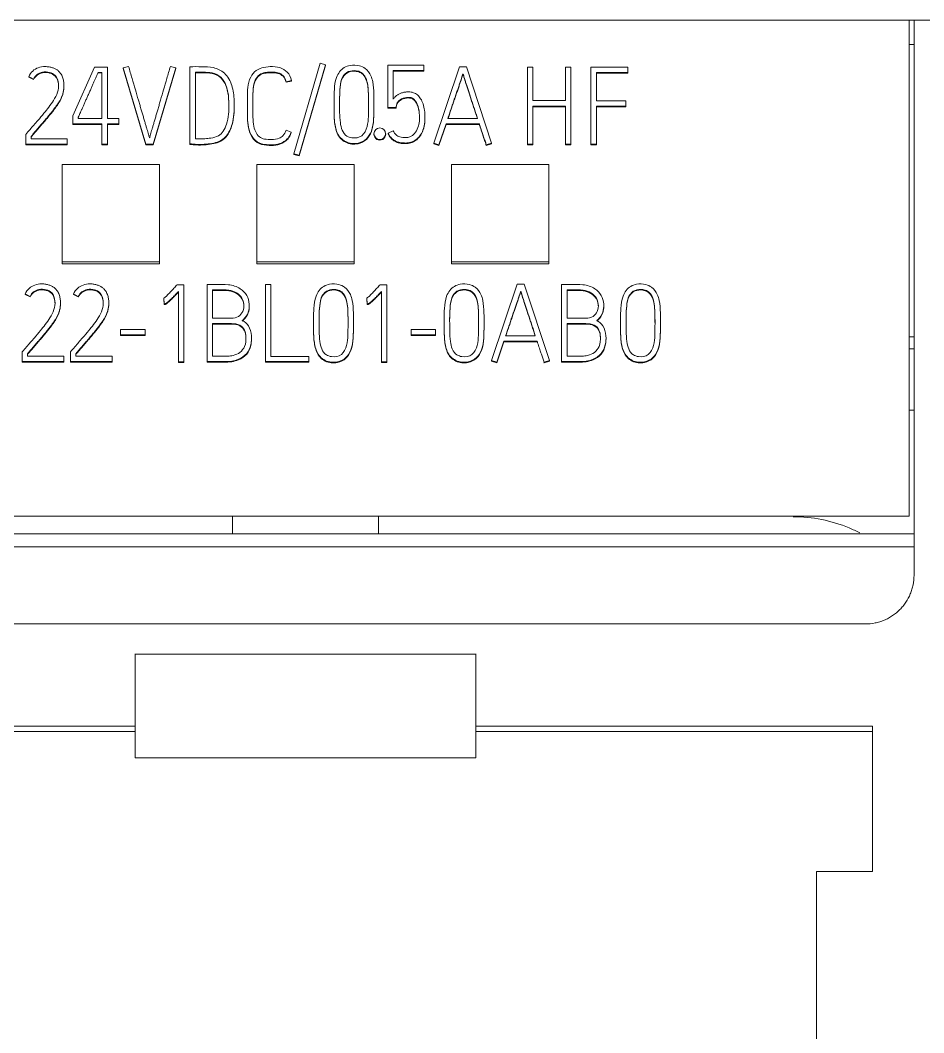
# Model space of a CAD drawing. Header units: millimetres. Extents: x 1359 to 3577, y 1333 to 3557.
# Drawn here: x 2847.71 to 2866.27, y 3309.29 to 3330.08 of the extents above; entities that cross this region are included whole.
import ezdxf

# ---------------------------------------------------------------- set-up
doc = ezdxf.new("R2010")
doc.units = ezdxf.units.MM
doc.set_wipeout_variables(frame=1)
doc.layers.add('000-PI-Oprema', color=30, linetype='Continuous', lineweight=5)
doc.layers.add('002-PI-Kabelska kanalica', color=150, linetype='Continuous')

# ---------------------------------------------------------------- blocks, each defined once
blk = doc.blocks.new('S7-1500 DQ HF - 6ES7522-1BL01-0AB0')
blk.add_wipeout([(0, 147), (34.8, 147), (34.8, 0), (0, 0)])
at = {"layer": '000-PI-Oprema', "color": 0, "linetype": 'ByBlock', "lineweight": 0}
for p, q in [((29.8, 147), (5, 147)), ((29.8, 147), (29.9, 147)), ((29.8, 136.817), (29.8, 147)), ((34.8, 147), (29.9, 147)), ((29.9, 146.5), (29.8, 146.5)), ((13.066, 146.039), (12.618, 145.036)), ((13.331, 146.039), (13.066, 146.039)), ((13.331, 144.983), (13.331, 146.039)), ((13.763, 146.05), (13.655, 146.02)), ((13.655, 146.02), (14.116, 144.452)), ((13.655, 146.02), (13.655, 146.007)), ((13.655, 146.007), (14.116, 144.44)), ((14.271, 144.452), (14.731, 146.02)), ((14.271, 144.44), (14.731, 146.007)), ((14.731, 146.02), (14.622, 146.05)), ((14.731, 146.02), (14.731, 146.007)), ((15.022, 146.044), (15.022, 144.463)), ((17.7, 146.116), (17.161, 144.256)), ((17.27, 144.226), (17.809, 146.086)), ((17.27, 144.213), (17.809, 146.073)), ((17.809, 146.086), (17.7, 146.116)), ((17.809, 146.086), (17.809, 146.073)), ((19.091, 146.076), (19.83, 146.076)), ((19.091, 145.205), (19.091, 146.076)), ((19.83, 146.076), (19.83, 145.966)), ((20.562, 146.042), (20.032, 144.477)), ((20.704, 146.042), (20.562, 146.042)), ((21.221, 144.477), (20.704, 146.042)), ((21.956, 146.037), (21.956, 144.454)), ((22.067, 146.037), (21.956, 146.037)), ((22.067, 145.35), (22.067, 146.037)), ((22.85, 146.037), (22.737, 146.037)), ((22.737, 146.037), (22.737, 145.35)), ((22.85, 144.454), (22.85, 146.037)), ((23.261, 146.039), (23.261, 144.457)), ((24.022, 146.039), (23.261, 146.039)), ((24.022, 145.927), (24.022, 146.039)), ((11.711, 145.843), (11.711, 145.831)), ((11.81, 145.793), (11.711, 145.843)), ((11.81, 145.78), (11.711, 145.831)), ((11.81, 145.793), (11.81, 145.78)), ((13.14, 145.929), (13.14, 145.917)), ((13.14, 145.929), (13.217, 145.929)), ((13.14, 145.917), (13.217, 145.917)), ((13.217, 145.929), (13.217, 144.983)), ((15.135, 145.931), (15.135, 144.567)), ((19.202, 145.966), (19.202, 145.381)), ((19.83, 145.966), (19.202, 145.966)), ((19.83, 145.954), (19.202, 145.954)), ((19.83, 145.966), (19.83, 145.954)), ((20.633, 145.901), (20.633, 145.888)), ((23.374, 145.346), (23.374, 145.927)), ((23.374, 145.927), (24.022, 145.927)), ((23.374, 145.914), (24.022, 145.914)), ((24.022, 145.927), (24.022, 145.914)), ((12.436, 145.651), (12.436, 145.664)), ((17.108, 145.764), (16.999, 145.738)), ((17.108, 145.751), (16.999, 145.725)), ((16.999, 145.738), (16.999, 145.725)), ((17.108, 145.764), (17.108, 145.751)), ((16.204, 145.403), (16.204, 145.39)), ((15.936, 145.226), (15.936, 145.239)), ((16.204, 145.268), (16.204, 145.28)), ((17.985, 145.332), (17.985, 145.32)), ((18.804, 145.289), (18.804, 145.301)), ((19.091, 145.205), (19.091, 145.192)), ((19.259, 145.205), (19.091, 145.205)), ((19.259, 145.192), (19.091, 145.192)), ((19.259, 145.205), (19.259, 145.192)), ((22.737, 145.35), (22.067, 145.35)), ((22.067, 145.238), (22.737, 145.238)), ((22.067, 144.454), (22.067, 145.238)), ((22.067, 145.225), (22.737, 145.225)), ((22.737, 145.238), (22.737, 144.454)), ((23.982, 145.346), (23.374, 145.346)), ((23.374, 144.457), (23.374, 145.236)), ((23.374, 145.236), (23.982, 145.236)), ((23.374, 145.223), (23.982, 145.223)), ((23.982, 145.236), (23.982, 145.346)), ((23.982, 145.236), (23.982, 145.223)), ((12.618, 145.036), (12.618, 144.873)), ((12.729, 144.983), (12.729, 145.011)), ((12.729, 144.999), (12.733, 145.006)), ((13.217, 144.983), (12.729, 144.983)), ((13.566, 144.983), (13.331, 144.983)), ((13.566, 144.873), (13.566, 144.983)), ((16.204, 145.103), (16.204, 145.09)), ((19.852, 144.986), (19.852, 144.999)), ((20.933, 144.983), (20.323, 144.983)), ((12.618, 144.873), (12.618, 144.86)), ((12.618, 144.873), (13.217, 144.873)), ((12.618, 144.86), (13.217, 144.86)), ((13.217, 144.873), (13.217, 144.452)), ((13.331, 144.452), (13.331, 144.873)), ((13.331, 144.873), (13.566, 144.873)), ((13.331, 144.86), (13.566, 144.86)), ((13.566, 144.873), (13.566, 144.86)), ((17.001, 144.741), (17.105, 144.703)), ((20.138, 144.441), (20.285, 144.871)), ((20.138, 144.429), (20.285, 144.858)), ((20.285, 144.871), (20.285, 144.858)), ((20.285, 144.871), (20.97, 144.871)), ((20.285, 144.858), (20.97, 144.858)), ((20.97, 144.871), (20.97, 144.858)), ((11.651, 144.452), (11.651, 144.655)), ((11.762, 144.615), (11.762, 144.562)), ((11.762, 144.562), (12.503, 144.562)), ((12.503, 144.562), (12.503, 144.452)), ((17.105, 144.703), (17.105, 144.691)), ((18.805, 144.669), (18.805, 144.656)), ((19.046, 144.656), (19.046, 144.669)), ((19.095, 144.683), (19.197, 144.729)), ((19.095, 144.683), (19.095, 144.67)), ((11.651, 144.452), (11.651, 144.44)), ((12.503, 144.452), (11.651, 144.452)), ((12.503, 144.44), (11.651, 144.44)), ((12.503, 144.452), (12.503, 144.44)), ((13.217, 144.452), (13.331, 144.452)), ((13.217, 144.452), (13.217, 144.44)), ((13.217, 144.44), (13.331, 144.44)), ((13.331, 144.452), (13.331, 144.44)), ((14.116, 144.452), (14.271, 144.452)), ((14.116, 144.452), (14.116, 144.44)), ((14.116, 144.44), (14.271, 144.44)), ((14.271, 144.452), (14.271, 144.44)), ((15.022, 144.463), (15.022, 144.451)), ((20.032, 144.477), (20.032, 144.464)), ((20.032, 144.477), (20.138, 144.441)), ((20.032, 144.464), (20.138, 144.429)), ((20.138, 144.441), (20.138, 144.429)), ((21.113, 144.441), (21.221, 144.477)), ((21.113, 144.429), (21.221, 144.464)), ((21.113, 144.441), (21.113, 144.429)), ((21.221, 144.477), (21.221, 144.464)), ((21.956, 144.454), (22.067, 144.454)), ((21.956, 144.454), (21.956, 144.442)), ((21.956, 144.442), (22.067, 144.442)), ((22.067, 144.454), (22.067, 144.442)), ((22.737, 144.454), (22.737, 144.442)), ((22.737, 144.454), (22.85, 144.454)), ((22.737, 144.442), (22.85, 144.442)), ((22.85, 144.454), (22.85, 144.442)), ((23.261, 144.457), (23.374, 144.457)), ((23.261, 144.457), (23.261, 144.444)), ((23.261, 144.444), (23.374, 144.444)), ((23.374, 144.457), (23.374, 144.444)), ((17.161, 144.256), (17.27, 144.226)), ((17.161, 144.256), (17.161, 144.244)), ((17.161, 144.244), (17.27, 144.213)), ((17.27, 144.226), (17.27, 144.213)), ((12.4, 144.036), (12.4, 142.037)), ((14.4, 144.036), (12.4, 144.036)), ((14.4, 142.037), (14.4, 144.036)), ((16.4, 144.036), (16.4, 142.037)), ((18.4, 144.036), (16.4, 144.036)), ((18.4, 142.037), (18.4, 144.036)), ((20.4, 144.036), (20.4, 142.037)), ((22.4, 144.036), (20.4, 144.036)), ((22.4, 142.037), (22.4, 144.036)), ((12.4, 142.037), (14.4, 142.037)), ((12.4, 142.037), (12.4, 141.999)), ((14.4, 142.037), (14.4, 141.999)), ((16.4, 142.037), (16.4, 141.999)), ((16.4, 142.037), (18.4, 142.037)), ((18.4, 142.037), (18.4, 141.999)), ((20.4, 142.037), (20.4, 141.999)), ((20.4, 142.037), (22.4, 142.037)), ((22.4, 142.037), (22.4, 141.999)), ((12.4, 141.999), (14.4, 141.999)), ((16.4, 141.999), (18.4, 141.999)), ((20.4, 141.999), (22.4, 141.999)), ((14.759, 141.567), (14.899, 141.567)), ((14.788, 139.987), (14.788, 141.431)), ((14.899, 141.567), (14.899, 139.987)), ((15.376, 139.989), (15.376, 141.574)), ((15.489, 141.461), (15.489, 140.88)), ((16.576, 141.574), (16.576, 139.991)), ((16.687, 141.574), (16.576, 141.574)), ((16.687, 140.092), (16.687, 141.574)), ((18.929, 141.567), (19.069, 141.567)), ((18.958, 139.987), (18.958, 141.431)), ((19.069, 141.567), (19.069, 139.987)), ((21.75, 141.578), (21.219, 140.013)), ((21.892, 141.578), (21.75, 141.578)), ((21.821, 141.437), (21.821, 141.424)), ((22.409, 140.013), (21.892, 141.578)), ((22.659, 139.989), (22.659, 141.574)), ((22.773, 141.461), (22.773, 140.88)), ((11.639, 141.38), (11.639, 141.367)), ((11.739, 141.329), (11.639, 141.38)), ((11.739, 141.317), (11.639, 141.367)), ((11.739, 141.329), (11.739, 141.317)), ((12.365, 141.188), (12.365, 141.2)), ((12.631, 141.38), (12.631, 141.367)), ((12.731, 141.329), (12.631, 141.38)), ((12.731, 141.317), (12.631, 141.367)), ((12.731, 141.329), (12.731, 141.317)), ((13.357, 141.188), (13.357, 141.2)), ((14.49, 141.292), (14.49, 141.28)), ((14.497, 141.175), (14.49, 141.292)), ((14.497, 141.162), (14.49, 141.28)), ((18.66, 141.292), (18.66, 141.28)), ((18.667, 141.175), (18.66, 141.292)), ((18.667, 141.162), (18.66, 141.28)), ((14.497, 141.175), (14.497, 141.162)), ((16.244, 141.125), (16.244, 141.146)), ((18.667, 141.175), (18.667, 141.162)), ((23.527, 141.125), (23.527, 141.146)), ((17.564, 140.84), (17.564, 140.827)), ((18.383, 140.796), (18.383, 140.809)), ((20.247, 140.84), (20.247, 140.827)), ((21.066, 140.796), (21.066, 140.809)), ((23.871, 140.84), (23.871, 140.827)), ((24.69, 140.796), (24.69, 140.809)), ((13.599, 140.651), (13.599, 140.539)), ((14.105, 140.651), (13.599, 140.651)), ((14.105, 140.539), (14.105, 140.651)), ((15.489, 140.77), (15.489, 140.099)), ((19.566, 140.651), (19.566, 140.539)), ((20.072, 140.651), (19.566, 140.651)), ((20.072, 140.539), (20.072, 140.651)), ((22.773, 140.77), (22.773, 140.099)), ((13.599, 140.539), (13.599, 140.526)), ((13.599, 140.539), (14.105, 140.539)), ((13.599, 140.526), (14.105, 140.526)), ((14.105, 140.539), (14.105, 140.526)), ((16.289, 140.453), (16.289, 140.466)), ((19.566, 140.539), (20.072, 140.539)), ((19.566, 140.539), (19.566, 140.526)), ((19.566, 140.526), (20.072, 140.526)), ((20.072, 140.539), (20.072, 140.526)), ((21.326, 139.978), (21.472, 140.407)), ((21.326, 139.965), (21.472, 140.394)), ((21.472, 140.407), (21.472, 140.394)), ((21.472, 140.407), (22.158, 140.407)), ((21.472, 140.394), (22.158, 140.394)), ((22.12, 140.519), (21.51, 140.519)), ((22.158, 140.407), (22.158, 140.394)), ((23.572, 140.453), (23.572, 140.466)), ((29.8, 140.5), (29.9, 140.5)), ((11.579, 139.989), (11.579, 140.191)), ((12.571, 139.989), (12.571, 140.191)), ((29.8, 140.25), (29.9, 140.25)), ((11.579, 139.989), (11.579, 139.976)), ((12.431, 139.989), (11.579, 139.989)), ((12.431, 139.976), (11.579, 139.976)), ((11.69, 140.152), (11.69, 140.099)), ((11.69, 140.099), (12.431, 140.099)), ((12.431, 140.099), (12.431, 139.989)), ((12.431, 139.989), (12.431, 139.976)), ((12.571, 139.989), (12.571, 139.976)), ((13.423, 139.989), (12.571, 139.989)), ((13.423, 139.976), (12.571, 139.976)), ((12.682, 140.152), (12.682, 140.099)), ((12.682, 140.099), (13.423, 140.099)), ((13.423, 140.099), (13.423, 139.989)), ((13.423, 139.989), (13.423, 139.976)), ((14.899, 139.987), (14.788, 139.987)), ((14.788, 139.987), (14.788, 139.974)), ((14.899, 139.974), (14.788, 139.974)), ((14.899, 139.987), (14.899, 139.974)), ((15.376, 139.989), (15.376, 139.976)), ((16.576, 139.991), (16.576, 139.978)), ((16.576, 139.991), (17.47, 139.991)), ((16.576, 139.978), (17.47, 139.978)), ((17.47, 140.092), (16.687, 140.092)), ((17.47, 139.991), (17.47, 140.092)), ((17.47, 139.991), (17.47, 139.978)), ((18.958, 139.987), (18.958, 139.974)), ((19.069, 139.987), (18.958, 139.987)), ((19.069, 139.974), (18.958, 139.974)), ((19.069, 139.987), (19.069, 139.974)), ((21.219, 140.013), (21.219, 140)), ((21.219, 140.013), (21.326, 139.978)), ((21.219, 140), (21.326, 139.965)), ((21.326, 139.978), (21.326, 139.965)), ((22.298, 139.972), (22.3, 139.965)), ((22.3, 139.978), (22.409, 140.013)), ((22.3, 139.965), (22.409, 140)), ((22.3, 139.978), (22.3, 139.965)), ((22.409, 140.013), (22.409, 140)), ((22.659, 139.989), (22.659, 139.976)), ((29.8, 138.995), (29.9, 138.995)), ((29.8, 136.817), (5, 136.817)), ((15.9, 136.817), (15.9, 136.449)), ((18.9, 136.817), (18.9, 136.449)), ((29.9, 136.449), (4.9, 136.449)), ((29.9, 136.185), (4.9, 136.185)), ((5.9, 134.6), (28.9, 134.6)), ((28.904, 134.6), (28.904, 134.6)), ((20.9, 133.978), (13.9, 133.978)), ((13.9, 132.5), (5.75, 132.5)), ((13.9, 132.394), (13.9, 132.5)), ((20.9, 132.5), (20.9, 132.394)), ((29.05, 132.5), (20.9, 132.5)), ((29.05, 129.52), (29.05, 132.5)), ((13.9, 132.394), (5.75, 132.394)), ((13.9, 131.851), (13.9, 132.394)), ((20.9, 132.394), (20.9, 131.851)), ((29.05, 132.394), (20.9, 132.394)), ((20.9, 131.851), (13.9, 131.851)), ((29.05, 129.52), (27.9, 129.52))]:
    blk.add_line(p, q, dxfattribs=at)
blk.add_ellipse((18.925, 144.669), major_axis=(-0.12, 0), ratio=0.991902, dxfattribs=at)
blk.add_ellipse((18.925, 144.656), major_axis=(-0.12, 0), ratio=0.991902, start_param=0, end_param=3.141593, dxfattribs=at)
for points, knots in [([(29.9, 136.185), (29.9, 138.706), (29.9, 142.312), (29.9, 145.915), (29.9, 147)], [0, 0, 0, 0, 0.698854, 1, 1, 1, 1]), ([(11.711, 145.843), (11.73, 145.886), (11.786, 145.962), (11.908, 146.036), (12.016, 146.05), (12.092, 146.047), (12.131, 146.043), (12.167, 146.036), (12.2, 146.026), (12.23, 146.015), (12.257, 146.003), (12.282, 145.989), (12.304, 145.974), (12.323, 145.957), (12.34, 145.941), (12.354, 145.924), (12.372, 145.902), (12.391, 145.871), (12.409, 145.833), (12.421, 145.792), (12.43, 145.75), (12.435, 145.708), (12.437, 145.667), (12.435, 145.627), (12.432, 145.59), (12.427, 145.553), (12.419, 145.518), (12.41, 145.484), (12.396, 145.445), (12.377, 145.399), (12.347, 145.344), (12.31, 145.285), (12.266, 145.223), (12.217, 145.157), (12.162, 145.088), (12.103, 145.016), (12.04, 144.94), (11.973, 144.862), (11.904, 144.781), (11.833, 144.699), (11.786, 144.643), (11.762, 144.615)], [0, 0, 0, 0, 0.061339, 0.118477, 0.180647, 0.199061, 0.216082, 0.231833, 0.246526, 0.260308, 0.273254, 0.285426, 0.29689, 0.307753, 0.31802, 0.327627, 0.336606, 0.355189, 0.37361, 0.392165, 0.410785, 0.42927, 0.447741, 0.464235, 0.480574, 0.496814, 0.51268, 0.527892, 0.542508, 0.566365, 0.593275, 0.623397, 0.656474, 0.692185, 0.730563, 0.771282, 0.814001, 0.858722, 0.904903, 0.951996, 1, 1, 1, 1]), ([(14.194, 144.584), (14.192, 144.591), (14.186, 144.608), (14.177, 144.639), (14.164, 144.682), (14.148, 144.735), (14.131, 144.795), (14.111, 144.863), (14.09, 144.936), (14.067, 145.015), (14.043, 145.098), (14.017, 145.184), (13.992, 145.272), (13.952, 145.401), (13.901, 145.579), (13.833, 145.81), (13.787, 145.968), (13.763, 146.05)], [0, 0, 0, 0, 0.013272, 0.034859, 0.06476, 0.101229, 0.142516, 0.188621, 0.238884, 0.292645, 0.349905, 0.409112, 0.468717, 0.528719, 0.675164, 0.832258, 1, 1, 1, 1]), ([(14.622, 146.05), (14.598, 145.968), (14.551, 145.81), (14.483, 145.579), (14.432, 145.402), (14.395, 145.272), (14.37, 145.184), (14.345, 145.098), (14.321, 145.015), (14.297, 144.936), (14.275, 144.863), (14.255, 144.795), (14.237, 144.735), (14.222, 144.682), (14.21, 144.639), (14.201, 144.608), (14.196, 144.591), (14.194, 144.584)], [0, 0, 0, 0, 0.167989, 0.325145, 0.471471, 0.531274, 0.590769, 0.649955, 0.70726, 0.76111, 0.811506, 0.857719, 0.899023, 0.935417, 0.96522, 0.986746, 1, 1, 1, 1]), ([(15.022, 144.463), (15.069, 144.457), (15.167, 144.449), (15.319, 144.45), (15.471, 144.467), (15.632, 144.505), (15.766, 144.599), (15.845, 144.735), (15.901, 144.889), (15.937, 145.094), (15.938, 145.362), (15.905, 145.657), (15.763, 145.925), (15.513, 146.045), (15.265, 146.045), (15.103, 146.048), (15.022, 146.044)], [0, 0, 0, 0, 0.048928, 0.10152, 0.156673, 0.206259, 0.270351, 0.31956, 0.366981, 0.439378, 0.534587, 0.645045, 0.746603, 0.832762, 0.916147, 1, 1, 1, 1]), ([(17.105, 144.703), (17.098, 144.678), (17.072, 144.615), (16.986, 144.514), (16.833, 144.443), (16.643, 144.438), (16.443, 144.459), (16.282, 144.604), (16.22, 144.8), (16.201, 145.009), (16.205, 145.22), (16.204, 145.425), (16.206, 145.63), (16.249, 145.824), (16.366, 145.965), (16.513, 146.033), (16.679, 146.053), (16.867, 146.044), (17.041, 145.942), (17.093, 145.832), (17.108, 145.764)], [0, 0, 0, 0, 0.023749, 0.063372, 0.118592, 0.172501, 0.236244, 0.297229, 0.359591, 0.421629, 0.490644, 0.554667, 0.610982, 0.680492, 0.733777, 0.772528, 0.826559, 0.886213, 0.942216, 1, 1, 1, 1]), ([(18.315, 146.071), (18.272, 146.063), (18.148, 146.022), (18.014, 145.83), (17.982, 145.533), (17.986, 145.236), (17.985, 144.981), (18.015, 144.771), (18.075, 144.606), (18.257, 144.472), (18.46, 144.453), (18.663, 144.548), (18.773, 144.741), (18.804, 144.975), (18.804, 145.23), (18.805, 145.484), (18.793, 145.697), (18.741, 145.882), (18.649, 146.008), (18.489, 146.08), (18.379, 146.082), (18.315, 146.071)], [0, 0, 0, 0, 0.03125, 0.09375, 0.15625, 0.25, 0.3125, 0.34375, 0.40625, 0.4375, 0.5, 0.546875, 0.59375, 0.65625, 0.71875, 0.78125, 0.84375, 0.875, 0.921875, 0.953125, 1, 1, 1, 1]), ([(11.651, 144.655), (11.68, 144.689), (11.735, 144.752), (11.819, 144.848), (11.914, 144.958), (12.018, 145.08), (12.126, 145.216), (12.227, 145.355), (12.312, 145.515), (12.335, 145.697), (12.283, 145.868), (12.137, 145.939), (12.002, 145.945), (11.877, 145.892), (11.829, 145.83), (11.81, 145.793)], [0, 0, 0, 0, 0.068794, 0.128406, 0.193582, 0.291346, 0.373604, 0.45943, 0.554437, 0.645803, 0.738171, 0.803969, 0.878932, 0.940491, 1, 1, 1, 1]), ([(12.324, 145.646), (12.324, 145.659), (12.32, 145.734), (12.283, 145.856), (12.137, 145.927), (12.002, 145.933), (11.877, 145.88), (11.829, 145.818), (11.81, 145.78)], [0, 0, 0, 0, 0.051721, 0.299015, 0.475174, 0.675868, 0.840679, 1, 1, 1, 1]), ([(12.729, 145.011), (12.731, 145.015), (12.736, 145.026), (12.747, 145.049), (12.763, 145.085), (12.784, 145.132), (12.808, 145.186), (12.835, 145.246), (12.865, 145.312), (12.896, 145.382), (12.929, 145.455), (12.962, 145.528), (12.994, 145.599), (13.024, 145.667), (13.052, 145.73), (13.077, 145.788), (13.099, 145.838), (13.118, 145.879), (13.131, 145.908), (13.137, 145.924), (13.14, 145.929)], [0, 0, 0, 0, 0.010734, 0.036404, 0.077011, 0.128795, 0.187998, 0.254619, 0.326966, 0.403344, 0.483752, 0.564544, 0.642072, 0.716335, 0.785641, 0.848294, 0.904294, 0.950045, 0.981947, 1, 1, 1, 1]), ([(15.135, 144.567), (15.201, 144.562), (15.307, 144.562), (15.466, 144.581), (15.607, 144.611), (15.72, 144.725), (15.786, 144.88), (15.822, 145.067), (15.827, 145.287), (15.814, 145.519), (15.747, 145.746), (15.585, 145.907), (15.393, 145.933), (15.246, 145.931), (15.164, 145.932), (15.135, 145.931)], [0, 0, 0, 0, 0.085013, 0.135874, 0.205821, 0.265138, 0.333279, 0.422662, 0.50952, 0.618636, 0.722487, 0.80996, 0.894466, 0.962458, 1, 1, 1, 1]), ([(15.825, 145.221), (15.825, 145.233), (15.824, 145.33), (15.814, 145.506), (15.747, 145.733), (15.585, 145.894), (15.393, 145.921), (15.246, 145.918), (15.164, 145.919), (15.135, 145.919)], [0, 0, 0, 0, 0.030851, 0.246457, 0.451657, 0.624495, 0.791473, 0.92582, 1, 1, 1, 1]), ([(16.999, 145.738), (16.988, 145.789), (16.952, 145.865), (16.833, 145.93), (16.711, 145.938), (16.592, 145.932), (16.469, 145.905), (16.365, 145.801), (16.32, 145.635), (16.317, 145.454), (16.318, 145.258), (16.316, 145.065), (16.321, 144.875), (16.362, 144.717), (16.441, 144.599), (16.567, 144.55), (16.706, 144.55), (16.841, 144.559), (16.949, 144.634), (16.986, 144.696), (17.001, 144.741)], [0, 0, 0, 0, 0.052928, 0.097969, 0.144851, 0.190624, 0.232935, 0.284925, 0.348337, 0.424764, 0.49245, 0.572241, 0.64631, 0.708712, 0.757514, 0.801091, 0.856423, 0.915681, 0.949914, 1, 1, 1, 1]), ([(16.999, 145.725), (16.988, 145.776), (16.952, 145.852), (16.833, 145.917), (16.711, 145.926), (16.592, 145.919), (16.469, 145.892), (16.365, 145.789), (16.32, 145.623), (16.317, 145.441), (16.318, 145.271), (16.317, 145.167), (16.317, 145.122)], [0, 0, 0, 0, 0.097342, 0.180178, 0.266401, 0.350584, 0.428399, 0.524015, 0.640638, 0.781197, 0.905681, 1, 1, 1, 1]), ([(18.541, 145.93), (18.511, 145.948), (18.423, 145.971), (18.277, 145.963), (18.134, 145.829), (18.109, 145.63), (18.096, 145.424), (18.099, 145.246), (18.099, 145.071), (18.108, 144.913), (18.141, 144.74), (18.225, 144.615), (18.385, 144.57), (18.577, 144.597), (18.678, 144.818), (18.693, 145.055), (18.693, 145.304), (18.692, 145.531), (18.676, 145.707), (18.633, 145.842), (18.571, 145.911), (18.541, 145.93)], [0, 0, 0, 0, 0.03125, 0.078125, 0.125, 0.1875, 0.25, 0.3125, 0.34375, 0.40625, 0.453125, 0.5, 0.53125, 0.59375, 0.65625, 0.71875, 0.8125, 0.875, 0.921875, 0.96875, 1, 1, 1, 1]), ([(18.541, 145.917), (18.511, 145.936), (18.423, 145.958), (18.277, 145.951), (18.134, 145.816), (18.109, 145.618), (18.099, 145.454), (18.098, 145.357), (18.098, 145.33)], [0, 0, 0, 0, 0.114194, 0.285486, 0.456777, 0.685166, 0.913555, 1, 1, 1, 1]), ([(18.693, 145.243), (18.693, 145.27), (18.693, 145.369), (18.692, 145.518), (18.676, 145.694), (18.633, 145.83), (18.571, 145.899), (18.541, 145.917)], [0, 0, 0, 0, 0.115044, 0.410029, 0.631268, 0.852507, 1, 1, 1, 1]), ([(20.323, 144.983), (20.333, 145.015), (20.355, 145.081), (20.389, 145.179), (20.422, 145.278), (20.455, 145.375), (20.487, 145.468), (20.517, 145.556), (20.545, 145.638), (20.57, 145.712), (20.592, 145.777), (20.61, 145.831), (20.623, 145.871), (20.63, 145.892), (20.633, 145.901)], [0, 0, 0, 0, 0.106118, 0.213594, 0.322428, 0.429305, 0.530911, 0.627246, 0.716632, 0.797389, 0.869519, 0.929228, 0.972722, 1, 1, 1, 1]), ([(20.327, 144.983), (20.336, 145.011), (20.357, 145.072), (20.389, 145.167), (20.422, 145.266), (20.455, 145.363), (20.487, 145.456), (20.517, 145.544), (20.545, 145.625), (20.57, 145.699), (20.592, 145.764), (20.61, 145.818), (20.623, 145.858), (20.63, 145.88), (20.633, 145.888)], [0, 0, 0, 0, 0.09357, 0.202554, 0.312916, 0.421294, 0.524326, 0.622014, 0.712654, 0.794544, 0.867687, 0.928234, 0.972339, 1, 1, 1, 1]), ([(20.633, 145.901), (20.636, 145.892), (20.643, 145.871), (20.656, 145.831), (20.673, 145.777), (20.694, 145.712), (20.718, 145.638), (20.745, 145.556), (20.774, 145.468), (20.804, 145.375), (20.836, 145.278), (20.869, 145.179), (20.901, 145.081), (20.922, 145.015), (20.933, 144.983)], [0, 0, 0, 0, 0.027336, 0.070868, 0.130595, 0.202708, 0.283396, 0.372662, 0.4689, 0.570509, 0.677489, 0.786433, 0.893936, 1, 1, 1, 1]), ([(20.633, 145.888), (20.636, 145.88), (20.643, 145.858), (20.656, 145.818), (20.673, 145.764), (20.694, 145.699), (20.718, 145.625), (20.745, 145.544), (20.774, 145.456), (20.804, 145.363), (20.836, 145.266), (20.869, 145.167), (20.9, 145.072), (20.92, 145.011), (20.929, 144.983)], [0, 0, 0, 0, 0.02772, 0.071862, 0.132428, 0.205553, 0.287375, 0.377893, 0.475483, 0.578518, 0.686999, 0.797473, 0.906485, 1, 1, 1, 1]), ([(12.436, 145.653), (12.436, 145.653), (12.436, 145.64), (12.435, 145.615), (12.432, 145.577), (12.427, 145.54), (12.419, 145.505), (12.41, 145.471), (12.396, 145.432), (12.377, 145.386), (12.347, 145.331), (12.31, 145.273), (12.266, 145.21), (12.217, 145.144), (12.162, 145.075), (12.103, 145.003), (12.04, 144.927), (11.973, 144.849), (11.904, 144.769), (11.833, 144.686), (11.786, 144.631), (11.762, 144.602)], [0, 0, 0, 0, 0.000351, 0.030208, 0.059783, 0.089178, 0.117897, 0.145433, 0.17189, 0.215074, 0.263783, 0.318309, 0.378181, 0.442821, 0.512289, 0.585996, 0.663321, 0.744272, 0.827864, 0.913107, 1, 1, 1, 1]), ([(19.202, 145.381), (19.206, 145.387), (19.216, 145.4), (19.232, 145.419), (19.25, 145.436), (19.271, 145.453), (19.293, 145.469), (19.317, 145.484), (19.344, 145.497), (19.373, 145.508), (19.405, 145.517), (19.44, 145.524), (19.477, 145.528), (19.536, 145.53), (19.616, 145.519), (19.704, 145.469), (19.771, 145.387), (19.819, 145.278), (19.847, 145.143), (19.854, 145.019), (19.85, 144.916), (19.84, 144.845), (19.823, 144.779), (19.801, 144.718), (19.774, 144.664), (19.741, 144.616), (19.704, 144.574), (19.662, 144.54), (19.615, 144.512), (19.564, 144.493), (19.51, 144.481), (19.467, 144.478), (19.433, 144.479), (19.409, 144.48), (19.38, 144.482), (19.349, 144.485), (19.316, 144.493), (19.282, 144.503), (19.247, 144.518), (19.213, 144.539), (19.179, 144.564), (19.147, 144.596), (19.118, 144.637), (19.103, 144.667), (19.095, 144.683)], [0, 0, 0, 0, 0.010575, 0.021534, 0.032937, 0.044729, 0.056875, 0.069452, 0.0826, 0.096505, 0.111279, 0.126985, 0.143702, 0.161538, 0.205913, 0.248141, 0.293825, 0.346182, 0.40699, 0.478261, 0.512629, 0.544859, 0.575282, 0.604004, 0.631084, 0.6569, 0.681684, 0.705765, 0.729734, 0.753772, 0.778045, 0.803118, 0.812005, 0.822876, 0.835737, 0.849942, 0.864952, 0.880894, 0.897668, 0.915306, 0.934053, 0.954105, 0.975931, 1, 1, 1, 1]), ([(19.197, 144.729), (19.213, 144.696), (19.251, 144.645), (19.345, 144.595), (19.445, 144.587), (19.555, 144.601), (19.652, 144.675), (19.714, 144.793), (19.745, 144.938), (19.739, 145.102), (19.711, 145.268), (19.616, 145.415), (19.464, 145.421), (19.351, 145.385), (19.275, 145.301), (19.26, 145.242), (19.259, 145.205)], [0, 0, 0, 0, 0.059022, 0.110017, 0.175174, 0.228533, 0.294979, 0.374406, 0.452147, 0.547151, 0.653629, 0.744768, 0.81483, 0.893356, 0.941956, 1, 1, 1, 1]), ([(19.741, 144.983), (19.741, 145.016), (19.735, 145.111), (19.711, 145.255), (19.616, 145.402), (19.464, 145.408), (19.351, 145.372), (19.275, 145.288), (19.26, 145.229), (19.259, 145.192)], [0, 0, 0, 0, 0.110862, 0.319923, 0.498869, 0.636431, 0.790612, 0.886035, 1, 1, 1, 1]), ([(15.022, 144.451), (15.069, 144.445), (15.167, 144.436), (15.319, 144.437), (15.471, 144.455), (15.632, 144.492), (15.766, 144.587), (15.845, 144.723), (15.901, 144.876), (15.931, 145.045), (15.936, 145.171), (15.936, 145.226)], [0, 0, 0, 0, 0.098443, 0.204258, 0.315227, 0.414995, 0.543949, 0.642959, 0.738369, 0.884032, 1, 1, 1, 1]), ([(17.985, 145.32), (17.985, 145.273), (17.986, 145.142), (17.985, 144.968), (18.015, 144.758), (18.075, 144.593), (18.257, 144.459), (18.46, 144.441), (18.663, 144.535), (18.773, 144.729), (18.804, 144.962), (18.804, 145.156), (18.804, 145.265), (18.804, 145.289)], [0, 0, 0, 0, 0.065476, 0.18556, 0.245602, 0.365686, 0.425728, 0.545812, 0.635875, 0.725938, 0.846022, 0.966106, 1, 1, 1, 1]), ([(17.105, 144.691), (17.098, 144.665), (17.072, 144.602), (16.986, 144.502), (16.833, 144.43), (16.643, 144.426), (16.443, 144.446), (16.282, 144.592), (16.22, 144.787), (16.205, 144.955), (16.204, 145.056), (16.204, 145.09)], [0, 0, 0, 0, 0.052439, 0.139927, 0.261857, 0.380889, 0.521635, 0.656293, 0.793992, 0.930972, 1, 1, 1, 1]), ([(19.852, 144.986), (19.852, 144.984), (19.852, 144.956), (19.85, 144.904), (19.84, 144.832), (19.823, 144.766), (19.801, 144.706), (19.774, 144.651), (19.741, 144.603), (19.704, 144.561), (19.662, 144.527), (19.615, 144.5), (19.564, 144.48), (19.51, 144.468), (19.467, 144.465), (19.433, 144.466), (19.409, 144.467), (19.38, 144.469), (19.349, 144.472), (19.316, 144.48), (19.282, 144.491), (19.247, 144.506), (19.213, 144.526), (19.179, 144.551), (19.147, 144.584), (19.118, 144.624), (19.103, 144.654), (19.095, 144.67)], [0, 0, 0, 0, 0.006507, 0.07195, 0.133322, 0.191255, 0.245946, 0.297513, 0.346671, 0.393864, 0.439719, 0.485361, 0.531134, 0.577354, 0.625098, 0.642021, 0.662722, 0.687212, 0.714261, 0.742843, 0.773199, 0.80514, 0.838725, 0.874425, 0.912607, 0.954167, 1, 1, 1, 1]), ([(20.97, 144.871), (20.977, 144.851), (20.989, 144.812), (21.007, 144.755), (21.024, 144.702), (21.041, 144.653), (21.056, 144.609), (21.071, 144.565), (21.086, 144.523), (21.1, 144.482), (21.108, 144.454), (21.113, 144.441)], [0, 0, 0, 0, 0.138948, 0.27018, 0.393699, 0.508312, 0.612826, 0.707241, 0.810993, 0.908573, 1, 1, 1, 1]), ([(20.97, 144.858), (20.977, 144.838), (20.989, 144.799), (21.007, 144.742), (21.024, 144.69), (21.041, 144.641), (21.056, 144.596), (21.071, 144.553), (21.086, 144.511), (21.1, 144.469), (21.108, 144.442), (21.113, 144.429)], [0, 0, 0, 0, 0.138948, 0.27018, 0.393699, 0.508312, 0.612826, 0.707241, 0.810993, 0.908573, 1, 1, 1, 1]), ([(11.579, 140.191), (11.609, 140.225), (11.664, 140.289), (11.747, 140.384), (11.842, 140.494), (11.946, 140.616), (12.055, 140.753), (12.155, 140.892), (12.24, 141.051), (12.264, 141.233), (12.212, 141.405), (12.066, 141.476), (11.93, 141.482), (11.806, 141.429), (11.758, 141.367), (11.739, 141.329)], [0, 0, 0, 0, 0.068794, 0.128406, 0.193582, 0.291346, 0.373604, 0.45943, 0.554437, 0.645803, 0.738171, 0.803969, 0.878932, 0.940491, 1, 1, 1, 1]), ([(11.639, 141.38), (11.659, 141.423), (11.715, 141.498), (11.837, 141.572), (11.945, 141.586), (12.02, 141.584), (12.06, 141.579), (12.096, 141.572), (12.128, 141.562), (12.158, 141.551), (12.186, 141.539), (12.21, 141.525), (12.232, 141.51), (12.252, 141.494), (12.268, 141.477), (12.283, 141.46), (12.301, 141.438), (12.319, 141.408), (12.337, 141.369), (12.35, 141.328), (12.358, 141.286), (12.364, 141.244), (12.365, 141.203), (12.364, 141.164), (12.361, 141.126), (12.355, 141.09), (12.348, 141.054), (12.339, 141.02), (12.325, 140.981), (12.305, 140.935), (12.276, 140.88), (12.239, 140.822), (12.195, 140.76), (12.146, 140.694), (12.091, 140.624), (12.031, 140.552), (11.968, 140.476), (11.901, 140.398), (11.832, 140.318), (11.762, 140.235), (11.714, 140.18), (11.69, 140.152)], [0, 0, 0, 0, 0.061339, 0.118477, 0.180647, 0.199061, 0.216082, 0.231833, 0.246526, 0.260308, 0.273254, 0.285426, 0.29689, 0.307753, 0.31802, 0.327627, 0.336606, 0.355189, 0.37361, 0.392165, 0.410785, 0.42927, 0.447741, 0.464235, 0.480574, 0.496814, 0.51268, 0.527892, 0.542508, 0.566365, 0.593275, 0.623397, 0.656474, 0.692185, 0.730563, 0.771282, 0.814001, 0.858722, 0.904903, 0.951996, 1, 1, 1, 1]), ([(12.252, 141.183), (12.252, 141.196), (12.249, 141.27), (12.212, 141.392), (12.066, 141.463), (11.93, 141.469), (11.806, 141.416), (11.758, 141.354), (11.739, 141.317)], [0, 0, 0, 0, 0.051721, 0.299015, 0.475174, 0.675868, 0.840679, 1, 1, 1, 1]), ([(12.571, 140.191), (12.601, 140.225), (12.656, 140.289), (12.739, 140.384), (12.834, 140.494), (12.938, 140.616), (13.047, 140.753), (13.147, 140.892), (13.232, 141.051), (13.256, 141.233), (13.204, 141.405), (13.058, 141.476), (12.922, 141.482), (12.798, 141.429), (12.75, 141.367), (12.731, 141.329)], [0, 0, 0, 0, 0.068794, 0.128406, 0.193582, 0.291346, 0.373604, 0.45943, 0.554437, 0.645803, 0.738171, 0.803969, 0.878932, 0.940491, 1, 1, 1, 1]), ([(12.631, 141.38), (12.651, 141.423), (12.707, 141.498), (12.829, 141.572), (12.937, 141.586), (13.012, 141.584), (13.052, 141.579), (13.088, 141.572), (13.12, 141.562), (13.15, 141.551), (13.178, 141.539), (13.202, 141.525), (13.224, 141.51), (13.243, 141.494), (13.26, 141.477), (13.275, 141.46), (13.293, 141.438), (13.311, 141.408), (13.329, 141.369), (13.342, 141.328), (13.35, 141.286), (13.356, 141.244), (13.357, 141.203), (13.356, 141.164), (13.353, 141.126), (13.347, 141.09), (13.34, 141.054), (13.331, 141.02), (13.317, 140.981), (13.297, 140.935), (13.268, 140.88), (13.231, 140.822), (13.187, 140.76), (13.138, 140.694), (13.083, 140.624), (13.023, 140.552), (12.96, 140.476), (12.893, 140.398), (12.824, 140.318), (12.754, 140.235), (12.706, 140.18), (12.682, 140.152)], [0, 0, 0, 0, 0.061339, 0.118477, 0.180647, 0.199061, 0.216082, 0.231833, 0.246526, 0.260308, 0.273254, 0.285426, 0.29689, 0.307753, 0.31802, 0.327627, 0.336606, 0.355189, 0.37361, 0.392165, 0.410785, 0.42927, 0.447741, 0.464235, 0.480574, 0.496814, 0.51268, 0.527892, 0.542508, 0.566365, 0.593275, 0.623397, 0.656474, 0.692185, 0.730563, 0.771282, 0.814001, 0.858722, 0.904903, 0.951996, 1, 1, 1, 1]), ([(13.244, 141.183), (13.244, 141.196), (13.241, 141.27), (13.204, 141.392), (13.058, 141.463), (12.922, 141.469), (12.798, 141.416), (12.75, 141.354), (12.731, 141.317)], [0, 0, 0, 0, 0.051721, 0.299015, 0.475174, 0.675868, 0.840679, 1, 1, 1, 1]), ([(14.49, 141.292), (14.51, 141.308), (14.555, 141.348), (14.621, 141.417), (14.692, 141.493), (14.738, 141.543), (14.759, 141.567)], [0, 0, 0, 0, 0.194145, 0.465142, 0.75263, 1, 1, 1, 1]), ([(14.788, 141.431), (14.77, 141.411), (14.737, 141.376), (14.691, 141.328), (14.652, 141.288), (14.619, 141.256), (14.591, 141.231), (14.568, 141.21), (14.549, 141.196), (14.534, 141.185), (14.522, 141.18), (14.512, 141.177), (14.504, 141.176), (14.5, 141.175), (14.497, 141.175)], [0, 0, 0, 0, 0.200504, 0.370797, 0.510902, 0.6264, 0.722885, 0.800448, 0.861213, 0.907383, 0.939504, 0.963232, 0.983337, 1, 1, 1, 1]), ([(14.788, 141.418), (14.77, 141.399), (14.737, 141.363), (14.691, 141.315), (14.652, 141.276), (14.619, 141.244), (14.591, 141.218), (14.568, 141.198), (14.549, 141.183), (14.534, 141.173), (14.522, 141.167), (14.512, 141.164), (14.504, 141.163), (14.5, 141.162), (14.497, 141.162)], [0, 0, 0, 0, 0.200504, 0.370797, 0.510902, 0.6264, 0.722885, 0.800448, 0.861213, 0.907383, 0.939504, 0.963232, 0.983337, 1, 1, 1, 1]), ([(15.376, 141.574), (15.435, 141.574), (15.581, 141.571), (15.814, 141.585), (16.049, 141.513), (16.204, 141.357), (16.254, 141.177), (16.236, 141.015), (16.173, 140.901), (16.122, 140.852), (16.097, 140.834)], [0, 0, 0, 0, 0.121799, 0.300471, 0.478612, 0.608153, 0.736749, 0.853072, 0.938599, 1, 1, 1, 1]), ([(15.489, 140.88), (15.538, 140.88), (15.623, 140.88), (15.753, 140.881), (15.882, 140.876), (16.026, 140.899), (16.125, 141.022), (16.14, 141.165), (16.097, 141.308), (15.981, 141.413), (15.808, 141.468), (15.64, 141.46), (15.53, 141.462), (15.489, 141.461)], [0, 0, 0, 0, 0.089881, 0.159215, 0.241238, 0.333496, 0.41712, 0.515535, 0.593949, 0.688978, 0.794399, 0.924872, 1, 1, 1, 1]), ([(16.132, 141.124), (16.132, 141.137), (16.128, 141.192), (16.097, 141.295), (15.981, 141.401), (15.808, 141.455), (15.64, 141.447), (15.53, 141.449), (15.489, 141.449)], [0, 0, 0, 0, 0.046506, 0.200835, 0.387866, 0.595348, 0.852137, 1, 1, 1, 1]), ([(17.894, 141.578), (17.851, 141.57), (17.727, 141.53), (17.593, 141.338), (17.561, 141.04), (17.565, 140.744), (17.565, 140.488), (17.594, 140.278), (17.654, 140.113), (17.836, 139.979), (18.039, 139.961), (18.242, 140.055), (18.352, 140.249), (18.383, 140.482), (18.383, 140.737), (18.384, 140.991), (18.372, 141.204), (18.32, 141.389), (18.228, 141.515), (18.068, 141.588), (17.958, 141.59), (17.894, 141.578)], [0, 0, 0, 0, 0.03125, 0.09375, 0.15625, 0.25, 0.3125, 0.34375, 0.40625, 0.4375, 0.5, 0.546875, 0.59375, 0.65625, 0.71875, 0.78125, 0.84375, 0.875, 0.921875, 0.953125, 1, 1, 1, 1]), ([(18.12, 141.437), (18.09, 141.456), (18.002, 141.478), (17.856, 141.471), (17.713, 141.336), (17.688, 141.138), (17.675, 140.931), (17.678, 140.754), (17.678, 140.579), (17.687, 140.42), (17.72, 140.247), (17.804, 140.123), (17.964, 140.077), (18.156, 140.105), (18.257, 140.325), (18.272, 140.562), (18.272, 140.811), (18.271, 141.038), (18.255, 141.214), (18.212, 141.35), (18.15, 141.419), (18.12, 141.437)], [0, 0, 0, 0, 0.03125, 0.078125, 0.125, 0.1875, 0.25, 0.3125, 0.34375, 0.40625, 0.453125, 0.5, 0.53125, 0.59375, 0.65625, 0.71875, 0.8125, 0.875, 0.921875, 0.96875, 1, 1, 1, 1]), ([(18.12, 141.424), (18.09, 141.443), (18.002, 141.466), (17.856, 141.458), (17.713, 141.324), (17.688, 141.125), (17.678, 140.961), (17.677, 140.864), (17.677, 140.838)], [0, 0, 0, 0, 0.114194, 0.285486, 0.456777, 0.685166, 0.913555, 1, 1, 1, 1]), ([(18.272, 140.75), (18.272, 140.778), (18.272, 140.876), (18.271, 141.026), (18.255, 141.201), (18.212, 141.337), (18.15, 141.406), (18.12, 141.424)], [0, 0, 0, 0, 0.115044, 0.410029, 0.631268, 0.852507, 1, 1, 1, 1]), ([(18.66, 141.292), (18.68, 141.308), (18.725, 141.348), (18.791, 141.417), (18.862, 141.493), (18.908, 141.543), (18.929, 141.567)], [0, 0, 0, 0, 0.194145, 0.465142, 0.75263, 1, 1, 1, 1]), ([(18.958, 141.431), (18.94, 141.411), (18.907, 141.376), (18.861, 141.328), (18.822, 141.288), (18.789, 141.256), (18.761, 141.231), (18.738, 141.21), (18.719, 141.196), (18.704, 141.185), (18.692, 141.18), (18.682, 141.177), (18.674, 141.176), (18.67, 141.175), (18.667, 141.175)], [0, 0, 0, 0, 0.200504, 0.370797, 0.510902, 0.6264, 0.722885, 0.800448, 0.861213, 0.907383, 0.939504, 0.963232, 0.983337, 1, 1, 1, 1]), ([(18.958, 141.418), (18.94, 141.399), (18.907, 141.363), (18.861, 141.315), (18.822, 141.276), (18.789, 141.244), (18.761, 141.218), (18.738, 141.198), (18.719, 141.183), (18.704, 141.173), (18.692, 141.167), (18.682, 141.164), (18.674, 141.163), (18.67, 141.162), (18.667, 141.162)], [0, 0, 0, 0, 0.200504, 0.370797, 0.510902, 0.6264, 0.722885, 0.800448, 0.861213, 0.907383, 0.939504, 0.963232, 0.983337, 1, 1, 1, 1]), ([(20.577, 141.578), (20.534, 141.57), (20.41, 141.53), (20.276, 141.338), (20.244, 141.04), (20.248, 140.744), (20.247, 140.488), (20.277, 140.278), (20.337, 140.113), (20.519, 139.979), (20.721, 139.961), (20.925, 140.055), (21.035, 140.249), (21.066, 140.482), (21.066, 140.737), (21.067, 140.991), (21.055, 141.204), (21.003, 141.389), (20.911, 141.515), (20.751, 141.588), (20.641, 141.59), (20.577, 141.578)], [0, 0, 0, 0, 0.03125, 0.09375, 0.15625, 0.25, 0.3125, 0.34375, 0.40625, 0.4375, 0.5, 0.546875, 0.59375, 0.65625, 0.71875, 0.78125, 0.84375, 0.875, 0.921875, 0.953125, 1, 1, 1, 1]), ([(20.803, 141.437), (20.773, 141.456), (20.685, 141.478), (20.539, 141.471), (20.396, 141.336), (20.371, 141.138), (20.358, 140.931), (20.361, 140.754), (20.361, 140.579), (20.37, 140.42), (20.403, 140.247), (20.487, 140.123), (20.647, 140.077), (20.839, 140.105), (20.94, 140.325), (20.955, 140.562), (20.955, 140.811), (20.954, 141.038), (20.938, 141.214), (20.895, 141.35), (20.833, 141.419), (20.803, 141.437)], [0, 0, 0, 0, 0.03125, 0.078125, 0.125, 0.1875, 0.25, 0.3125, 0.34375, 0.40625, 0.453125, 0.5, 0.53125, 0.59375, 0.65625, 0.71875, 0.8125, 0.875, 0.921875, 0.96875, 1, 1, 1, 1]), ([(20.803, 141.424), (20.773, 141.443), (20.685, 141.466), (20.539, 141.458), (20.396, 141.324), (20.371, 141.125), (20.361, 140.961), (20.36, 140.864), (20.36, 140.838)], [0, 0, 0, 0, 0.114194, 0.285486, 0.456777, 0.685166, 0.913555, 1, 1, 1, 1]), ([(20.955, 140.75), (20.955, 140.778), (20.955, 140.876), (20.954, 141.026), (20.938, 141.201), (20.895, 141.337), (20.833, 141.406), (20.803, 141.424)], [0, 0, 0, 0, 0.115044, 0.410029, 0.631268, 0.852507, 1, 1, 1, 1]), ([(21.51, 140.519), (21.521, 140.552), (21.543, 140.617), (21.576, 140.716), (21.61, 140.815), (21.642, 140.912), (21.674, 141.005), (21.704, 141.093), (21.732, 141.174), (21.758, 141.248), (21.779, 141.313), (21.797, 141.367), (21.811, 141.407), (21.818, 141.429), (21.821, 141.437)], [0, 0, 0, 0, 0.106118, 0.213594, 0.322428, 0.429305, 0.530911, 0.627246, 0.716632, 0.797389, 0.869519, 0.929228, 0.972722, 1, 1, 1, 1]), ([(21.514, 140.519), (21.524, 140.547), (21.544, 140.609), (21.576, 140.703), (21.61, 140.802), (21.642, 140.899), (21.674, 140.992), (21.704, 141.08), (21.732, 141.161), (21.758, 141.236), (21.779, 141.301), (21.797, 141.354), (21.811, 141.394), (21.818, 141.416), (21.821, 141.424)], [0, 0, 0, 0, 0.09357, 0.202554, 0.312916, 0.421294, 0.524326, 0.622014, 0.712654, 0.794544, 0.867687, 0.928234, 0.972339, 1, 1, 1, 1]), ([(21.821, 141.437), (21.823, 141.429), (21.83, 141.407), (21.843, 141.367), (21.861, 141.313), (21.882, 141.248), (21.906, 141.174), (21.932, 141.093), (21.961, 141.005), (21.992, 140.912), (22.024, 140.815), (22.056, 140.716), (22.089, 140.617), (22.11, 140.552), (22.12, 140.519)], [0, 0, 0, 0, 0.027336, 0.070868, 0.130595, 0.202708, 0.283396, 0.372662, 0.4689, 0.570509, 0.677489, 0.786433, 0.893936, 1, 1, 1, 1]), ([(21.821, 141.424), (21.823, 141.416), (21.83, 141.394), (21.843, 141.354), (21.861, 141.301), (21.882, 141.236), (21.906, 141.161), (21.932, 141.08), (21.961, 140.992), (21.992, 140.899), (22.024, 140.802), (22.056, 140.703), (22.087, 140.609), (22.107, 140.548), (22.116, 140.519)], [0, 0, 0, 0, 0.02772, 0.071862, 0.132428, 0.205553, 0.287375, 0.377893, 0.475483, 0.578518, 0.686999, 0.797473, 0.906485, 1, 1, 1, 1]), ([(22.659, 141.574), (22.719, 141.574), (22.865, 141.571), (23.097, 141.585), (23.332, 141.513), (23.487, 141.357), (23.537, 141.177), (23.519, 141.015), (23.456, 140.901), (23.405, 140.852), (23.381, 140.834)], [0, 0, 0, 0, 0.121799, 0.300471, 0.478612, 0.608153, 0.736749, 0.853072, 0.938599, 1, 1, 1, 1]), ([(22.773, 140.88), (22.821, 140.88), (22.906, 140.88), (23.036, 140.881), (23.165, 140.876), (23.31, 140.899), (23.408, 141.022), (23.423, 141.165), (23.38, 141.308), (23.264, 141.413), (23.091, 141.468), (22.923, 141.46), (22.813, 141.462), (22.773, 141.461)], [0, 0, 0, 0, 0.089881, 0.159215, 0.241238, 0.333496, 0.41712, 0.515535, 0.593949, 0.688978, 0.794399, 0.924872, 1, 1, 1, 1]), ([(23.415, 141.124), (23.415, 141.137), (23.411, 141.192), (23.38, 141.295), (23.264, 141.401), (23.091, 141.455), (22.923, 141.447), (22.813, 141.449), (22.773, 141.449)], [0, 0, 0, 0, 0.046506, 0.200835, 0.387866, 0.595348, 0.852137, 1, 1, 1, 1]), ([(24.201, 141.578), (24.158, 141.57), (24.034, 141.53), (23.9, 141.338), (23.868, 141.04), (23.872, 140.744), (23.871, 140.488), (23.901, 140.278), (23.961, 140.113), (24.143, 139.979), (24.345, 139.961), (24.549, 140.055), (24.659, 140.249), (24.69, 140.482), (24.69, 140.737), (24.691, 140.991), (24.679, 141.204), (24.626, 141.389), (24.535, 141.515), (24.375, 141.588), (24.264, 141.59), (24.201, 141.578)], [0, 0, 0, 0, 0.03125, 0.09375, 0.15625, 0.25, 0.3125, 0.34375, 0.40625, 0.4375, 0.5, 0.546875, 0.59375, 0.65625, 0.71875, 0.78125, 0.84375, 0.875, 0.921875, 0.953125, 1, 1, 1, 1]), ([(24.427, 141.437), (24.397, 141.456), (24.308, 141.478), (24.163, 141.471), (24.02, 141.336), (23.995, 141.138), (23.982, 140.931), (23.985, 140.754), (23.985, 140.579), (23.994, 140.42), (24.027, 140.247), (24.111, 140.123), (24.271, 140.077), (24.463, 140.105), (24.564, 140.325), (24.579, 140.562), (24.579, 140.811), (24.577, 141.038), (24.562, 141.214), (24.518, 141.35), (24.457, 141.419), (24.427, 141.437)], [0, 0, 0, 0, 0.03125, 0.078125, 0.125, 0.1875, 0.25, 0.3125, 0.34375, 0.40625, 0.453125, 0.5, 0.53125, 0.59375, 0.65625, 0.71875, 0.8125, 0.875, 0.921875, 0.96875, 1, 1, 1, 1]), ([(24.427, 141.424), (24.397, 141.443), (24.308, 141.466), (24.163, 141.458), (24.02, 141.324), (23.995, 141.125), (23.985, 140.961), (23.984, 140.864), (23.984, 140.838)], [0, 0, 0, 0, 0.114194, 0.285486, 0.456777, 0.685166, 0.913555, 1, 1, 1, 1]), ([(24.579, 140.75), (24.579, 140.778), (24.579, 140.876), (24.577, 141.026), (24.562, 141.201), (24.518, 141.337), (24.457, 141.406), (24.427, 141.424)], [0, 0, 0, 0, 0.115044, 0.410029, 0.631268, 0.852507, 1, 1, 1, 1]), ([(12.365, 141.189), (12.365, 141.189), (12.365, 141.176), (12.364, 141.151), (12.361, 141.114), (12.355, 141.077), (12.348, 141.041), (12.339, 141.007), (12.325, 140.969), (12.305, 140.922), (12.276, 140.868), (12.239, 140.809), (12.195, 140.747), (12.146, 140.681), (12.091, 140.612), (12.031, 140.539), (11.968, 140.464), (11.901, 140.386), (11.832, 140.305), (11.762, 140.223), (11.714, 140.167), (11.69, 140.139)], [0, 0, 0, 0, 0.000351, 0.030208, 0.059783, 0.089178, 0.117897, 0.145433, 0.17189, 0.215074, 0.263783, 0.318309, 0.378181, 0.442821, 0.512289, 0.585996, 0.663321, 0.744272, 0.827864, 0.913107, 1, 1, 1, 1]), ([(13.357, 141.189), (13.357, 141.189), (13.357, 141.176), (13.356, 141.151), (13.353, 141.114), (13.347, 141.077), (13.34, 141.041), (13.331, 141.007), (13.317, 140.969), (13.297, 140.922), (13.268, 140.868), (13.231, 140.809), (13.187, 140.747), (13.138, 140.681), (13.083, 140.612), (13.023, 140.539), (12.96, 140.464), (12.893, 140.386), (12.824, 140.305), (12.754, 140.223), (12.706, 140.167), (12.682, 140.139)], [0, 0, 0, 0, 0.000351, 0.030208, 0.059783, 0.089178, 0.117897, 0.145433, 0.17189, 0.215074, 0.263783, 0.318309, 0.378181, 0.442821, 0.512289, 0.585996, 0.663321, 0.744272, 0.827864, 0.913107, 1, 1, 1, 1]), ([(16.244, 141.128), (16.245, 141.081), (16.231, 140.993), (16.173, 140.888), (16.122, 140.84), (16.097, 140.821)], [0, 0, 0, 0, 0.39415, 0.746816, 1, 1, 1, 1]), ([(23.527, 141.128), (23.528, 141.081), (23.514, 140.993), (23.456, 140.888), (23.405, 140.84), (23.381, 140.821)], [0, 0, 0, 0, 0.39415, 0.746816, 1, 1, 1, 1]), ([(16.097, 140.834), (16.151, 140.804), (16.249, 140.722), (16.297, 140.525), (16.283, 140.328), (16.204, 140.141), (16.044, 140.037), (15.879, 139.993), (15.719, 139.987), (15.55, 139.989), (15.434, 139.989), (15.376, 139.989)], [0, 0, 0, 0, 0.103943, 0.238103, 0.352261, 0.47238, 0.599265, 0.688206, 0.785795, 0.892897, 1, 1, 1, 1]), ([(17.564, 140.827), (17.564, 140.781), (17.565, 140.65), (17.565, 140.476), (17.594, 140.266), (17.654, 140.101), (17.836, 139.966), (18.039, 139.948), (18.242, 140.043), (18.352, 140.236), (18.383, 140.47), (18.383, 140.663), (18.383, 140.772), (18.383, 140.796)], [0, 0, 0, 0, 0.065476, 0.18556, 0.245602, 0.365686, 0.425728, 0.545812, 0.635875, 0.725938, 0.846022, 0.966106, 1, 1, 1, 1]), ([(20.247, 140.827), (20.247, 140.781), (20.248, 140.65), (20.247, 140.476), (20.277, 140.266), (20.337, 140.101), (20.519, 139.966), (20.721, 139.948), (20.925, 140.043), (21.035, 140.236), (21.066, 140.47), (21.066, 140.663), (21.066, 140.772), (21.066, 140.796)], [0, 0, 0, 0, 0.065476, 0.18556, 0.245602, 0.365686, 0.425728, 0.545812, 0.635875, 0.725938, 0.846022, 0.966106, 1, 1, 1, 1]), ([(23.381, 140.834), (23.434, 140.804), (23.532, 140.722), (23.58, 140.525), (23.567, 140.328), (23.487, 140.141), (23.327, 140.037), (23.162, 139.993), (23.002, 139.987), (22.834, 139.989), (22.717, 139.989), (22.659, 139.989)], [0, 0, 0, 0, 0.103943, 0.238103, 0.352261, 0.47238, 0.599265, 0.688206, 0.785795, 0.892897, 1, 1, 1, 1]), ([(23.871, 140.827), (23.871, 140.781), (23.872, 140.65), (23.871, 140.476), (23.901, 140.266), (23.961, 140.101), (24.143, 139.966), (24.345, 139.948), (24.549, 140.043), (24.659, 140.236), (24.69, 140.47), (24.69, 140.663), (24.69, 140.772), (24.69, 140.796)], [0, 0, 0, 0, 0.065476, 0.18556, 0.245602, 0.365686, 0.425728, 0.545812, 0.635875, 0.725938, 0.846022, 0.966106, 1, 1, 1, 1]), ([(15.489, 140.099), (15.529, 140.099), (15.632, 140.099), (15.773, 140.097), (15.926, 140.113), (16.06, 140.168), (16.169, 140.31), (16.181, 140.48), (16.16, 140.641), (16.046, 140.761), (15.869, 140.773), (15.684, 140.769), (15.554, 140.77), (15.489, 140.77)], [0, 0, 0, 0, 0.066156, 0.175169, 0.23737, 0.32413, 0.412445, 0.52466, 0.605148, 0.683631, 0.78156, 0.89078, 1, 1, 1, 1]), ([(16.175, 140.45), (16.175, 140.462), (16.174, 140.522), (16.16, 140.628), (16.046, 140.749), (15.869, 140.76), (15.684, 140.757), (15.554, 140.757), (15.489, 140.757)], [0, 0, 0, 0, 0.039686, 0.202294, 0.36085, 0.558693, 0.779347, 1, 1, 1, 1]), ([(22.773, 140.099), (22.812, 140.099), (22.916, 140.099), (23.056, 140.097), (23.209, 140.113), (23.343, 140.168), (23.452, 140.31), (23.464, 140.48), (23.443, 140.641), (23.329, 140.761), (23.152, 140.773), (22.967, 140.769), (22.837, 140.77), (22.773, 140.77)], [0, 0, 0, 0, 0.066156, 0.175169, 0.23737, 0.32413, 0.412445, 0.52466, 0.605148, 0.683631, 0.78156, 0.89078, 1, 1, 1, 1]), ([(23.458, 140.45), (23.458, 140.462), (23.457, 140.522), (23.443, 140.628), (23.329, 140.749), (23.152, 140.76), (22.967, 140.757), (22.837, 140.757), (22.773, 140.757)], [0, 0, 0, 0, 0.039686, 0.202294, 0.36085, 0.558693, 0.779347, 1, 1, 1, 1]), ([(16.289, 140.455), (16.289, 140.409), (16.277, 140.3), (16.204, 140.128), (16.044, 140.024), (15.879, 139.981), (15.719, 139.975), (15.55, 139.976), (15.434, 139.976), (15.376, 139.976)], [0, 0, 0, 0, 0.115677, 0.279669, 0.452899, 0.574324, 0.707557, 0.853779, 1, 1, 1, 1]), ([(22.158, 140.407), (22.164, 140.387), (22.176, 140.348), (22.194, 140.292), (22.212, 140.239), (22.228, 140.19), (22.243, 140.145), (22.258, 140.102), (22.273, 140.06), (22.287, 140.018), (22.296, 139.991), (22.3, 139.978)], [0, 0, 0, 0, 0.138948, 0.27018, 0.393699, 0.508312, 0.612826, 0.707241, 0.810993, 0.908573, 1, 1, 1, 1]), ([(23.572, 140.455), (23.572, 140.409), (23.56, 140.3), (23.487, 140.128), (23.327, 140.024), (23.162, 139.981), (23.002, 139.975), (22.834, 139.976), (22.717, 139.976), (22.659, 139.976)], [0, 0, 0, 0, 0.115677, 0.279669, 0.452899, 0.574324, 0.707557, 0.853779, 1, 1, 1, 1]), ([(28.788, 136.471), (28.715, 136.508), (28.284, 136.707), (27.811, 136.804), (27.417, 136.804), (27.417, 136.804), (27.417, 136.804)], [0, 0, 0, 0, 0.171752, 1, 1, 1, 1, 1, 1]), ([(29.9, 135.6), (29.9, 135.793), (29.9, 135.988), (29.9, 136.183), (29.9, 136.185)], [0, 0, 0, 0, 0.989298, 1, 1, 1, 1]), ([(29.9, 135.6), (29.9, 135.534), (29.893, 135.47), (29.874, 135.375), (29.866, 135.343), (29.848, 135.281), (29.837, 135.25), (29.799, 135.159), (29.769, 135.102), (29.716, 135.02), (29.696, 134.994), (29.655, 134.943), (29.633, 134.918), (29.564, 134.849), (29.514, 134.808), (29.433, 134.753), (29.404, 134.736), (29.347, 134.705), (29.288, 134.677), (29.227, 134.655), (29.18, 134.64), (29.164, 134.636), (29.132, 134.628), (29.116, 134.624), (29.035, 134.607), (28.97, 134.6), (28.904, 134.6)], [0, 0, 0, 0, 0.125, 0.125, 0.1875, 0.1875, 0.25, 0.25, 0.375, 0.375, 0.4375, 0.4375, 0.5, 0.5, 0.625, 0.625, 0.6875, 0.6875, 0.75, 0.8125, 0.8125, 0.84375, 0.84375, 0.875, 0.875, 1, 1, 1, 1]), ([(27.9, 129.52), (27.9, 127.497), (27.9, 118.948), (27.9, 105.802), (27.9, 91.235), (27.9, 77.025), (27.9, 62.731), (27.9, 47.245), (27.9, 34.486), (27.9, 25.605), (27.9, 21.348), (27.9, 20.55)], [0, 0, 0, 0, 0.055935, 0.236292, 0.362833, 0.457376, 0.627551, 0.756032, 0.883059, 0.978086, 1, 1, 1, 1])]:
    blk.add_open_spline(points, degree=3, knots=knots, dxfattribs=at)
for points in [[(28.9, 134.6), (28.901, 134.6), (28.902, 134.6), (28.904, 134.6)], [(13.9, 133.984), (13.9, 133.489), (13.9, 132.995), (13.9, 132.5)], [(20.9, 132.5), (20.9, 132.995), (20.9, 133.489), (20.9, 133.984)]]:
    blk.add_open_spline(points, degree=3, dxfattribs=at)
blk = doc.blocks.new('6ES7590-1AB60-0AA0-montažna za 1500')
for p, q in [((46379.794, 47140.626), (46179.794, 47140.626)), ((46379.794, 47135.463), (46179.794, 47135.463)), ((46379.794, 47129.805), (46179.794, 47129.805)), ((46379.794, 47128.41), (46179.794, 47128.41))]:
    blk.add_line(p, q)

msp = doc.modelspace()

# ---------------------------------------------------------------- block references
msp.add_blockref('6ES7590-1AB60-0AA0-montažna za 1500', (-43423.223, -43814.604))

# ---------------------------------------------------------------- next in the draw order: block references
at = {"layer": '002-PI-Kabelska kanalica', "color": 0, "linetype": 'ByBlock', "lineweight": 0}
msp.add_blockref('S7-1500 DQ HF - 6ES7522-1BL01-0AB0', (2836.171, 3183.083), dxfattribs=at)

doc.saveas('drawing.dxf')
